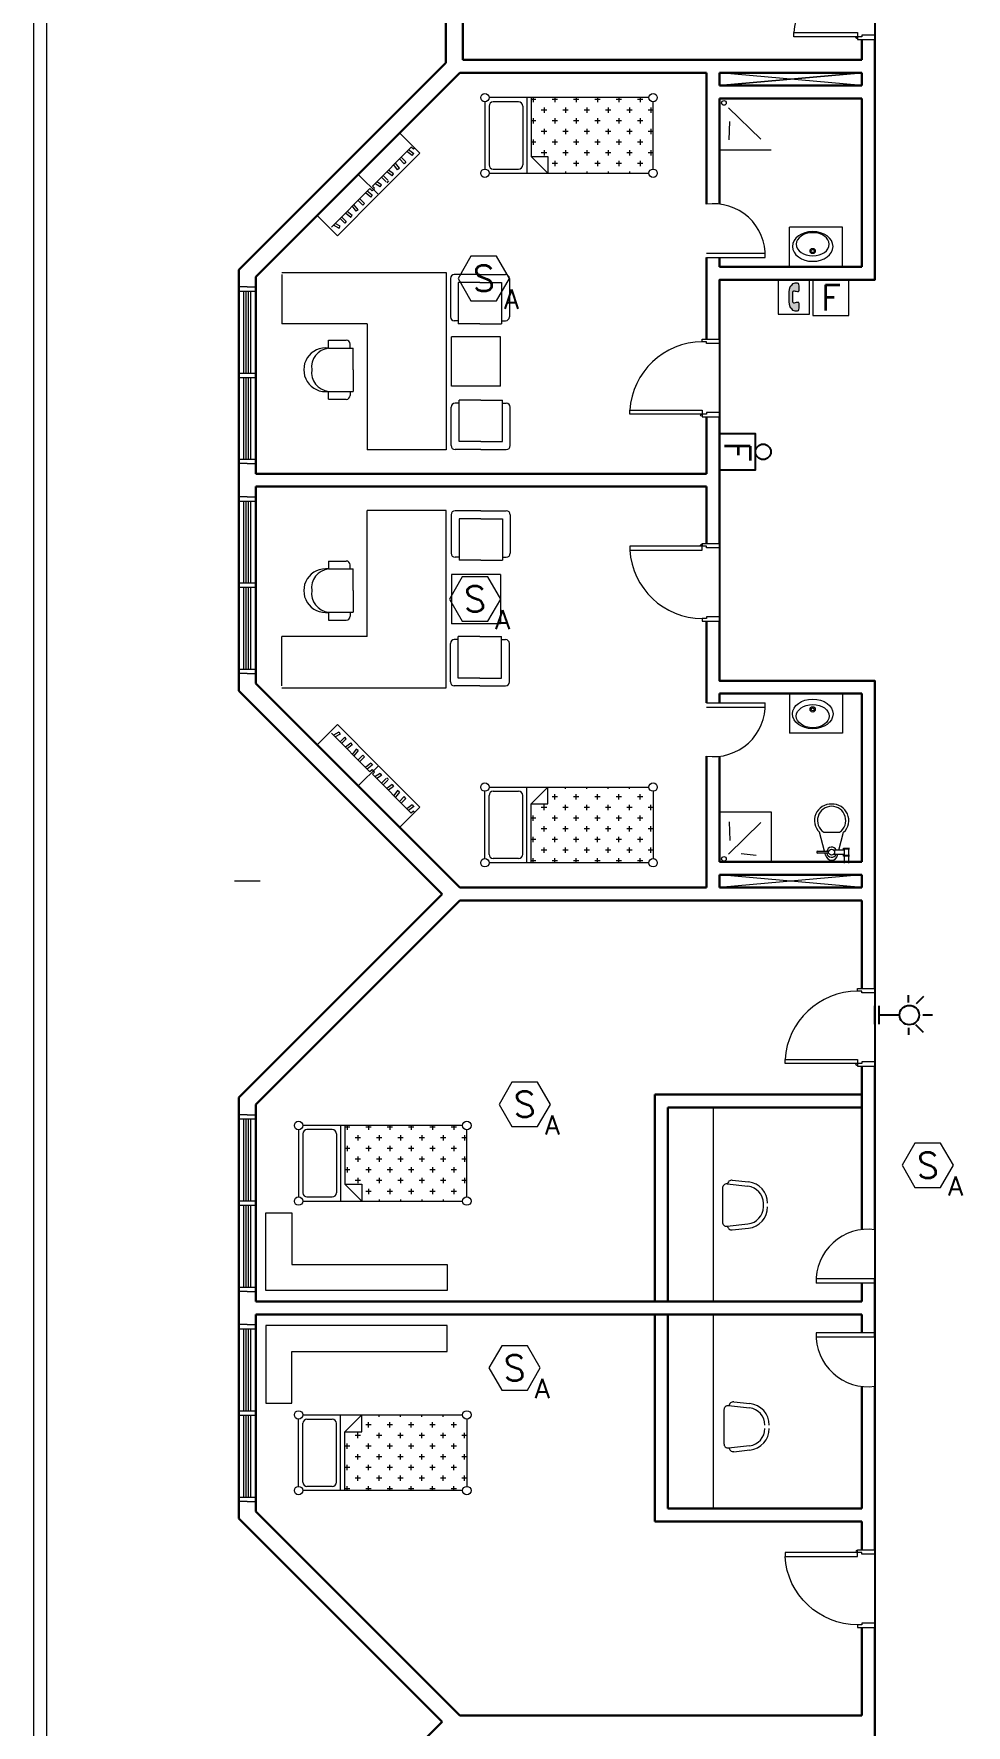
# Model space of a CAD drawing. Extents: x -15 to 256, y 0 to 403.
# Drawn here: x 5.32 to 16.13, y 348.56 to 368.18 of the extents above; entities that cross this region are included whole.
import ezdxf
from ezdxf.enums import TextEntityAlignment as Align

# ---------------------------------------------------------------- set-up
doc = ezdxf.new("R2010")
doc.units = 0
doc.header["$LTSCALE"] = 0.15
doc.layers.get('0').update_dxf_attribs({"color": 252})
for name, color, linetype in [('0 fire alarm', 252, 'Continuous'), ('0 public aadress', 252, 'Continuous'), ('0 sockets', 252, 'Continuous')]:
    doc.layers.add(name, color=color, linetype=linetype)
for name, color, linetype, lineweight in [('anal', 252, 'Continuous', 20), ('DOOR', 252, 'Continuous', 20), ('FUR', 252, 'Continuous', 9), ('FURNITURE-1', 252, 'Continuous', 9), ('sofa', 252, 'Continuous', 9), ('T-FIRE-B', 4, 'Continuous', 0), ('T-TEXT', 2, 'Continuous', 0), ('wall', 252, 'Continuous', 30)]:
    doc.layers.add(name, color=color, linetype=linetype, lineweight=lineweight)
doc.styles.add('ROMANS', font='ROMANS.shx', dxfattribs={"width": 0.8})
doc.styles.add('TEXT-NFP', font='simplex.shx')

# ---------------------------------------------------------------- blocks, each defined once
blk = doc.blocks.new('D80')
at = {"layer": 'DOOR'}
for points in [[(0.03, 0.2), (0.03, 0.94), (0.078, 0.94), (0.078, 0.2)], [(0.03, 0.2), (0, 0.2), (0, 0), (0.05, 0), (0.05, 0.15), (0.03, 0.15)], [(0.77, 0.2), (0.8, 0.2), (0.8, 0), (0.75, 0), (0.75, 0.15), (0.77, 0.15)]]:
    blk.add_lwpolyline(points, close=True, dxfattribs=at)
blk.add_circle((0.02, 0.21), 0.01, dxfattribs=at)
blk.add_arc((0.03, 0.2), 0.74, 0, 86.2769, dxfattribs=at)
blk = doc.blocks.new('D90')
at = {"layer": 'DOOR'}
for points in [[(0.03, 0.2), (0.03, 1.04), (0.078, 1.04), (0.078, 0.2)], [(0.03, 0.2), (0, 0.2), (0, 0), (0.05, 0), (0.05, 0.15), (0.03, 0.15)], [(0.87, 0.2), (0.9, 0.2), (0.9, 0), (0.85, 0), (0.85, 0.15), (0.87, 0.15)]]:
    blk.add_lwpolyline(points, close=True, dxfattribs=at)
blk.add_circle((0.02, 0.21), 0.01, dxfattribs=at)
blk.add_arc((0.025, 0.197), 0.845, 0.2218, 86.3889, dxfattribs=at)
blk = doc.blocks.new('ELLIPSE')
blk.add_circle((0.5, 0.5), 0.5)
blk = doc.blocks.new('ARCH')
at = {"layer": 'anal'}
for p, q in [((5.325, 326.925), (5.325, 377.4)), ((5.475, 327.075), (5.475, 368.325)), ((14.925, 367.575), (13.275, 367.725)), ((14.925, 367.725), (13.275, 367.575)), ((13.275, 367.575), (14.925, 367.725)), ((14.925, 367.575), (13.275, 367.725)), ((7.8, 365.242), (7.7, 365.242)), ((7.8, 365.242), (7.9, 365.242)), ((7.7, 365.192), (7.9, 365.192)), ((7.76, 364.242), (7.76, 365.192)), ((7.785, 364.242), (7.785, 365.192)), ((7.8, 365.192), (7.9, 365.192)), ((7.815, 364.242), (7.815, 365.192)), ((7.84, 364.242), (7.84, 365.192)), ((7.7, 364.242), (7.9, 364.242)), ((7.9, 364.242), (7.9, 364.192)), ((7.7, 364.192), (7.9, 364.192)), ((7.76, 363.242), (7.76, 364.192)), ((7.785, 363.242), (7.785, 364.192)), ((7.815, 363.242), (7.815, 364.192)), ((7.84, 363.242), (7.84, 364.192)), ((7.7, 363.242), (7.9, 363.242)), ((7.8, 363.192), (7.7, 363.192)), ((7.8, 363.242), (7.9, 363.242)), ((7.8, 363.192), (7.9, 363.192)), ((7.8, 362.808), (7.7, 362.808)), ((7.7, 362.758), (7.9, 362.758)), ((7.76, 361.808), (7.76, 362.758)), ((7.785, 361.808), (7.785, 362.758)), ((7.8, 362.808), (7.9, 362.808)), ((7.8, 362.758), (7.9, 362.758)), ((7.815, 361.808), (7.815, 362.758)), ((7.84, 361.808), (7.84, 362.758)), ((7.7, 361.808), (7.9, 361.808)), ((7.7, 361.758), (7.9, 361.758)), ((7.76, 360.808), (7.76, 361.758)), ((7.785, 360.808), (7.785, 361.758)), ((7.815, 360.808), (7.815, 361.758)), ((7.84, 360.808), (7.84, 361.758)), ((7.9, 361.808), (7.9, 361.758)), ((7.7, 360.808), (7.9, 360.808)), ((7.8, 360.758), (7.7, 360.758)), ((7.8, 360.808), (7.9, 360.808)), ((7.8, 360.758), (7.9, 360.758)), ((7.95, 358.35), (7.65, 358.35)), ((14.925, 358.275), (13.275, 358.425)), ((14.925, 358.425), (13.275, 358.275)), ((7.8, 355.642), (7.7, 355.642)), ((7.8, 355.642), (7.9, 355.642)), ((7.7, 355.592), (7.9, 355.592)), ((7.76, 354.642), (7.76, 355.592)), ((7.785, 354.642), (7.785, 355.592)), ((7.8, 355.592), (7.9, 355.592)), ((7.815, 354.642), (7.815, 355.592)), ((7.84, 354.642), (7.84, 355.592)), ((7.7, 354.642), (7.9, 354.642)), ((7.9, 354.642), (7.9, 354.592)), ((7.7, 354.592), (7.9, 354.592)), ((7.76, 353.642), (7.76, 354.592)), ((7.785, 353.642), (7.785, 354.592)), ((7.815, 353.642), (7.815, 354.592)), ((7.84, 353.642), (7.84, 354.592)), ((7.7, 353.642), (7.9, 353.642)), ((7.8, 353.642), (7.9, 353.642)), ((7.8, 353.592), (7.7, 353.592)), ((7.8, 353.592), (7.9, 353.592)), ((7.8, 353.208), (7.7, 353.208)), ((7.7, 353.158), (7.9, 353.158)), ((7.76, 352.208), (7.76, 353.158)), ((7.785, 352.208), (7.785, 353.158)), ((7.8, 353.208), (7.9, 353.208)), ((7.8, 353.158), (7.9, 353.158)), ((7.815, 352.208), (7.815, 353.158)), ((7.84, 352.208), (7.84, 353.158)), ((7.7, 352.208), (7.9, 352.208)), ((7.7, 352.158), (7.9, 352.158)), ((7.76, 351.208), (7.76, 352.158)), ((7.785, 351.208), (7.785, 352.158)), ((7.815, 351.208), (7.815, 352.158)), ((7.84, 351.208), (7.84, 352.158)), ((7.9, 352.208), (7.9, 352.158)), ((7.7, 351.208), (7.9, 351.208)), ((7.8, 351.158), (7.7, 351.158)), ((7.8, 351.208), (7.9, 351.208)), ((7.8, 351.158), (7.9, 351.158))]:
    blk.add_line(p, q, dxfattribs=at)
at = {"layer": 'DOOR'}
for points in [[(13.075, 364.604), (13.075, 364.634), (13.275, 364.634), (13.275, 364.584), (13.125, 364.584), (13.125, 364.604)], [(13.075, 363.764), (12.235, 363.764), (12.235, 363.812), (13.075, 363.812)], [(13.075, 363.764), (13.075, 363.734), (13.275, 363.734), (13.275, 363.784), (13.125, 363.784), (13.125, 363.764)], [(13.075, 362.236), (13.075, 362.266), (13.275, 362.266), (13.275, 362.216), (13.125, 362.216), (13.125, 362.236)], [(13.075, 362.236), (12.235, 362.236), (12.235, 362.188), (13.075, 362.188)], [(13.075, 361.396), (13.075, 361.366), (13.275, 361.366), (13.275, 361.416), (13.125, 361.416), (13.125, 361.396)]]:
    blk.add_lwpolyline(points, close=True, dxfattribs=at)
for centre in [(13.065, 363.754), (13.065, 362.246)]:
    blk.add_circle(centre, 0.01, dxfattribs=at)
for centre, start, end in [((13.078, 363.759), 90.2218, 176.3889), ((13.078, 362.241), 183.6111, 269.7782)]:
    blk.add_arc(centre, 0.845, start, end, dxfattribs=at)
at = {"layer": 'FUR'}
for p, q in [((10.555, 367.387), (10.555, 366.607)), ((12.456, 367.436), (10.604, 367.436)), ((10.945, 367.387), (10.652, 367.387)), ((11.042, 367.436), (11.042, 366.559)), ((11.091, 367.436), (11.091, 366.754)), ((11.147, 367.415), (11.091, 367.415)), ((11.116, 367.436), (11.116, 367.384)), ((11.395, 367.415), (11.333, 367.415)), ((11.364, 367.436), (11.364, 367.384)), ((11.643, 367.415), (11.581, 367.415)), ((11.612, 367.436), (11.612, 367.384)), ((11.89, 367.415), (11.828, 367.415)), ((11.859, 367.436), (11.859, 367.384)), ((12.138, 367.415), (12.076, 367.415)), ((12.107, 367.436), (12.107, 367.384)), ((12.386, 367.415), (12.324, 367.415)), ((12.355, 367.436), (12.355, 367.384)), ((12.505, 366.607), (12.505, 367.387)), ((10.604, 367.339), (10.604, 366.656)), ((10.994, 367.339), (10.994, 366.656)), ((11.116, 367.198), (11.116, 367.136)), ((11.271, 367.291), (11.209, 367.291)), ((11.24, 367.322), (11.24, 367.26)), ((11.364, 367.198), (11.364, 367.136)), ((11.519, 367.291), (11.457, 367.291)), ((11.488, 367.322), (11.488, 367.26)), ((11.612, 367.198), (11.612, 367.136)), ((11.767, 367.291), (11.705, 367.291)), ((11.736, 367.322), (11.736, 367.26)), ((11.859, 367.198), (11.859, 367.136)), ((12.014, 367.291), (11.952, 367.291)), ((11.983, 367.322), (11.983, 367.26)), ((12.107, 367.198), (12.107, 367.136)), ((12.262, 367.291), (12.2, 367.291)), ((12.231, 367.322), (12.231, 367.26)), ((12.355, 367.198), (12.355, 367.136)), ((12.505, 367.291), (12.448, 367.291)), ((12.478, 367.322), (12.478, 367.26)), ((11.147, 367.167), (11.091, 367.167)), ((11.271, 367.043), (11.209, 367.043)), ((11.24, 367.074), (11.24, 367.013)), ((11.395, 367.167), (11.333, 367.167)), ((11.519, 367.043), (11.457, 367.043)), ((11.488, 367.074), (11.488, 367.013)), ((11.643, 367.167), (11.581, 367.167)), ((11.767, 367.043), (11.705, 367.043)), ((11.736, 367.074), (11.736, 367.013)), ((11.89, 367.167), (11.828, 367.167)), ((12.014, 367.043), (11.952, 367.043)), ((11.983, 367.074), (11.983, 367.013)), ((12.138, 367.167), (12.076, 367.167)), ((12.262, 367.043), (12.2, 367.043)), ((12.231, 367.074), (12.231, 367.013)), ((12.386, 367.167), (12.324, 367.167)), ((12.505, 367.043), (12.448, 367.043)), ((12.478, 367.074), (12.478, 367.013)), ((11.147, 366.92), (11.091, 366.92)), ((11.116, 366.951), (11.116, 366.889)), ((11.271, 366.796), (11.209, 366.796)), ((11.24, 366.827), (11.24, 366.765)), ((11.395, 366.92), (11.333, 366.92)), ((11.364, 366.951), (11.364, 366.889)), ((11.519, 366.796), (11.457, 366.796)), ((11.488, 366.827), (11.488, 366.765)), ((11.643, 366.92), (11.581, 366.92)), ((11.612, 366.951), (11.612, 366.889)), ((11.767, 366.796), (11.705, 366.796)), ((11.736, 366.827), (11.736, 366.765)), ((11.89, 366.92), (11.828, 366.92)), ((11.859, 366.951), (11.859, 366.889)), ((12.014, 366.796), (11.952, 366.796)), ((11.983, 366.827), (11.983, 366.765)), ((12.138, 366.92), (12.076, 366.92)), ((12.107, 366.951), (12.107, 366.889)), ((12.262, 366.796), (12.2, 366.796)), ((12.231, 366.827), (12.231, 366.765)), ((12.386, 366.92), (12.324, 366.92)), ((12.355, 366.951), (12.355, 366.889)), ((12.505, 366.796), (12.448, 366.796)), ((12.478, 366.827), (12.478, 366.765)), ((10.652, 366.607), (10.945, 366.607)), ((11.286, 366.559), (11.091, 366.754)), ((11.091, 366.754), (11.286, 366.754)), ((11.286, 366.754), (11.286, 366.559)), ((11.395, 366.672), (11.333, 366.672)), ((11.364, 366.703), (11.364, 366.641)), ((11.488, 366.579), (11.488, 366.559)), ((11.643, 366.672), (11.581, 366.672)), ((11.612, 366.703), (11.612, 366.641)), ((11.736, 366.579), (11.736, 366.559)), ((11.89, 366.672), (11.828, 366.672)), ((11.859, 366.703), (11.859, 366.641)), ((11.983, 366.579), (11.983, 366.559)), ((12.138, 366.672), (12.076, 366.672)), ((12.107, 366.703), (12.107, 366.641)), ((12.231, 366.579), (12.231, 366.559)), ((12.386, 366.672), (12.324, 366.672)), ((12.355, 366.703), (12.355, 366.641)), ((10.604, 366.559), (12.456, 366.559)), ((8.2, 365.409), (10.105, 365.409)), ((10.105, 365.409), (10.105, 363.352)), ((8.2, 365.385), (8.2, 364.814)), ((10.154, 365.339), (10.154, 364.894)), ((10.497, 365.385), (10.2, 365.385)), ((10.245, 365.294), (10.245, 364.814)), ((10.497, 365.294), (10.245, 365.294)), ((10.497, 365.385), (10.794, 365.385)), ((10.497, 365.294), (10.748, 365.294)), ((10.748, 365.294), (10.748, 364.814)), ((10.84, 365.339), (10.84, 364.894)), ((10.245, 364.848), (10.2, 364.848)), ((10.748, 364.848), (10.794, 364.848)), ((9.191, 364.814), (8.2, 364.814)), ((8.742, 364.623), (8.946, 364.623)), ((8.742, 364.532), (8.742, 364.623)), ((9.191, 364.814), (9.191, 363.352)), ((10.166, 364.092), (10.166, 364.664)), ((10.737, 364.664), (10.166, 364.664)), ((10.497, 364.814), (10.245, 364.814)), ((10.497, 364.814), (10.748, 364.814)), ((10.737, 364.092), (10.737, 364.664)), ((8.742, 364.532), (9.026, 364.532)), ((8.992, 364.532), (8.992, 364.578)), ((9.026, 364.281), (9.026, 364.532)), ((9.026, 364.281), (9.026, 364.029)), ((10.737, 364.092), (10.166, 364.092)), ((8.742, 363.938), (8.742, 364.029)), ((8.742, 364.029), (9.026, 364.029)), ((8.742, 363.938), (8.946, 363.938)), ((8.992, 364.029), (8.992, 363.983)), ((10.163, 363.401), (10.163, 363.847)), ((10.255, 363.893), (10.209, 363.893)), ((10.506, 363.927), (10.255, 363.927)), ((10.255, 363.447), (10.255, 363.927)), ((10.506, 363.927), (10.758, 363.927)), ((10.758, 363.447), (10.758, 363.927)), ((10.758, 363.893), (10.803, 363.893)), ((10.849, 363.401), (10.849, 363.847)), ((10.506, 363.447), (10.255, 363.447)), ((10.506, 363.447), (10.758, 363.447)), ((10.105, 363.352), (9.191, 363.352)), ((10.506, 363.355), (10.209, 363.355)), ((10.506, 363.355), (10.803, 363.355)), ((10.105, 362.648), (9.191, 362.648)), ((9.191, 361.186), (9.191, 362.648)), ((10.105, 360.591), (10.105, 362.648)), ((10.163, 362.599), (10.163, 362.153)), ((10.506, 362.645), (10.209, 362.645)), ((10.506, 362.553), (10.255, 362.553)), ((10.255, 362.553), (10.255, 362.073)), ((10.506, 362.645), (10.803, 362.645)), ((10.506, 362.553), (10.758, 362.553)), ((10.758, 362.553), (10.758, 362.073)), ((10.849, 362.599), (10.849, 362.153)), ((10.255, 362.107), (10.209, 362.107)), ((10.506, 362.073), (10.255, 362.073)), ((10.506, 362.073), (10.758, 362.073)), ((10.758, 362.107), (10.803, 362.107)), ((8.742, 362.062), (8.742, 361.971)), ((8.742, 362.062), (8.946, 362.062)), ((8.742, 361.971), (9.026, 361.971)), ((8.992, 361.971), (8.992, 362.017)), ((9.026, 361.719), (9.026, 361.971)), ((10.166, 361.908), (10.166, 361.336)), ((10.737, 361.908), (10.166, 361.908)), ((10.737, 361.908), (10.737, 361.336)), ((9.026, 361.719), (9.026, 361.468)), ((8.742, 361.468), (9.026, 361.468)), ((8.742, 361.468), (8.742, 361.377)), ((8.742, 361.377), (8.946, 361.377)), ((8.992, 361.468), (8.992, 361.422)), ((10.737, 361.336), (10.166, 361.336)), ((9.191, 361.186), (8.2, 361.186)), ((8.2, 360.615), (8.2, 361.186)), ((10.154, 360.661), (10.154, 361.106)), ((10.245, 361.152), (10.2, 361.152)), ((10.497, 361.186), (10.245, 361.186)), ((10.245, 360.706), (10.245, 361.186)), ((10.497, 361.186), (10.748, 361.186)), ((10.748, 360.706), (10.748, 361.186)), ((10.748, 361.152), (10.794, 361.152)), ((10.84, 360.661), (10.84, 361.106)), ((10.497, 360.706), (10.245, 360.706)), ((10.497, 360.706), (10.748, 360.706)), ((8.2, 360.591), (10.105, 360.591)), ((10.497, 360.615), (10.2, 360.615)), ((10.497, 360.615), (10.794, 360.615)), ((10.555, 358.613), (10.555, 359.393)), ((10.604, 359.441), (12.456, 359.441)), ((10.604, 358.661), (10.604, 359.344)), ((10.652, 359.393), (10.945, 359.393)), ((10.994, 358.661), (10.994, 359.344)), ((11.042, 358.564), (11.042, 359.441)), ((11.286, 359.441), (11.091, 359.246)), ((11.286, 359.246), (11.286, 359.441)), ((11.395, 359.328), (11.333, 359.328)), ((11.364, 359.297), (11.364, 359.359)), ((11.488, 359.421), (11.488, 359.441)), ((11.643, 359.328), (11.581, 359.328)), ((11.612, 359.297), (11.612, 359.359)), ((11.736, 359.421), (11.736, 359.441)), ((11.89, 359.328), (11.828, 359.328)), ((11.859, 359.297), (11.859, 359.359)), ((11.983, 359.421), (11.983, 359.441)), ((12.138, 359.328), (12.076, 359.328)), ((12.107, 359.297), (12.107, 359.359)), ((12.231, 359.421), (12.231, 359.441)), ((12.386, 359.328), (12.324, 359.328)), ((12.355, 359.297), (12.355, 359.359)), ((12.505, 359.393), (12.505, 358.613)), ((11.091, 359.246), (11.286, 359.246)), ((11.091, 358.564), (11.091, 359.246)), ((11.271, 359.204), (11.209, 359.204)), ((11.24, 359.173), (11.24, 359.235)), ((11.519, 359.204), (11.457, 359.204)), ((11.488, 359.173), (11.488, 359.235)), ((11.767, 359.204), (11.705, 359.204)), ((11.736, 359.173), (11.736, 359.235)), ((12.014, 359.204), (11.952, 359.204)), ((11.983, 359.173), (11.983, 359.235)), ((12.262, 359.204), (12.2, 359.204)), ((12.231, 359.173), (12.231, 359.235)), ((12.505, 359.204), (12.448, 359.204)), ((12.478, 359.173), (12.478, 359.235)), ((11.147, 359.08), (11.091, 359.08)), ((11.116, 359.049), (11.116, 359.111)), ((11.271, 358.957), (11.209, 358.957)), ((11.24, 358.926), (11.24, 358.987)), ((11.395, 359.08), (11.333, 359.08)), ((11.364, 359.049), (11.364, 359.111)), ((11.519, 358.957), (11.457, 358.957)), ((11.488, 358.926), (11.488, 358.987)), ((11.643, 359.08), (11.581, 359.08)), ((11.612, 359.049), (11.612, 359.111)), ((11.767, 358.957), (11.705, 358.957)), ((11.736, 358.926), (11.736, 358.987)), ((11.89, 359.08), (11.828, 359.08)), ((11.859, 359.049), (11.859, 359.111)), ((12.014, 358.957), (11.952, 358.957)), ((11.983, 358.926), (11.983, 358.987)), ((12.138, 359.08), (12.076, 359.08)), ((12.107, 359.049), (12.107, 359.111)), ((12.262, 358.957), (12.2, 358.957)), ((12.231, 358.926), (12.231, 358.987)), ((12.386, 359.08), (12.324, 359.08)), ((12.355, 359.049), (12.355, 359.111)), ((12.505, 358.957), (12.448, 358.957)), ((12.478, 358.926), (12.478, 358.987)), ((11.147, 358.833), (11.091, 358.833)), ((11.116, 358.802), (11.116, 358.864)), ((11.24, 358.678), (11.24, 358.74)), ((11.395, 358.833), (11.333, 358.833)), ((11.364, 358.802), (11.364, 358.864)), ((11.488, 358.678), (11.488, 358.74)), ((11.643, 358.833), (11.581, 358.833)), ((11.612, 358.802), (11.612, 358.864)), ((11.736, 358.678), (11.736, 358.74)), ((11.89, 358.833), (11.828, 358.833)), ((11.859, 358.802), (11.859, 358.864)), ((11.983, 358.678), (11.983, 358.74)), ((12.138, 358.833), (12.076, 358.833)), ((12.107, 358.802), (12.107, 358.864)), ((12.231, 358.678), (12.231, 358.74)), ((12.386, 358.833), (12.324, 358.833)), ((12.355, 358.802), (12.355, 358.864)), ((12.478, 358.678), (12.478, 358.74)), ((12.456, 358.564), (10.604, 358.564)), ((10.945, 358.613), (10.652, 358.613)), ((11.147, 358.585), (11.091, 358.585)), ((11.116, 358.564), (11.116, 358.616)), ((11.271, 358.709), (11.209, 358.709)), ((11.395, 358.585), (11.333, 358.585)), ((11.364, 358.564), (11.364, 358.616)), ((11.519, 358.709), (11.457, 358.709)), ((11.643, 358.585), (11.581, 358.585)), ((11.612, 358.564), (11.612, 358.616)), ((11.767, 358.709), (11.705, 358.709)), ((11.89, 358.585), (11.828, 358.585)), ((11.859, 358.564), (11.859, 358.616)), ((12.014, 358.709), (11.952, 358.709)), ((12.138, 358.585), (12.076, 358.585)), ((12.107, 358.564), (12.107, 358.616)), ((12.262, 358.709), (12.2, 358.709)), ((12.386, 358.585), (12.324, 358.585)), ((12.355, 358.564), (12.355, 358.616)), ((12.505, 358.709), (12.448, 358.709)), ((13.2, 355.725), (13.2, 353.475)), ((13.362, 354.839), (13.604, 354.813)), ((13.423, 354.883), (13.61, 354.863)), ((13.308, 354.789), (13.308, 354.398)), ((8.016, 354.504), (8.316, 354.504)), ((8.016, 353.604), (8.016, 354.504)), ((8.316, 354.504), (8.316, 353.904)), ((13.783, 354.574), (13.783, 354.614)), ((13.362, 354.349), (13.604, 354.375)), ((13.423, 354.305), (13.61, 354.325)), ((8.316, 353.904), (10.116, 353.904)), ((10.116, 353.904), (10.116, 353.604)), ((10.116, 353.604), (8.016, 353.604)), ((13.2, 353.325), (13.2, 351.075)), ((8.016, 353.196), (8.016, 352.296)), ((10.116, 353.196), (8.016, 353.196)), ((10.116, 352.896), (10.116, 353.196)), ((8.316, 352.296), (8.316, 352.896)), ((8.316, 352.896), (10.116, 352.896)), ((8.016, 352.296), (8.316, 352.296)), ((13.38, 352.268), (13.622, 352.242)), ((13.441, 352.312), (13.628, 352.292)), ((13.326, 352.218), (13.326, 351.827)), ((13.38, 351.778), (13.622, 351.804)), ((13.441, 351.734), (13.628, 351.754))]:
    blk.add_line(p, q, dxfattribs=at)
for centre, radius in [((10.555, 367.436), 0.0488), ((12.505, 367.436), 0.0488), ((10.555, 366.559), 0.0487), ((12.505, 366.559), 0.0488), ((10.555, 359.441), 0.0487), ((12.505, 359.441), 0.0488), ((10.555, 358.564), 0.0488), ((12.505, 358.564), 0.0488)]:
    blk.add_circle(centre, radius, dxfattribs=at)
for centre, radius, start, end in [((10.652, 367.339), 0.0488, 90, 180), ((10.945, 367.339), 0.0488, 0, 90), ((10.652, 366.656), 0.0488, 180, 270), ((10.945, 366.656), 0.0488, 270, 0), ((10.2, 365.339), 0.0457, 90, 180), ((10.794, 365.339), 0.0457, 360, 90), ((10.2, 364.894), 0.0457, 180, 270), ((10.794, 364.894), 0.0457, 270, 360), ((8.946, 364.578), 0.0457, 0, 90), ((8.709, 364.281), 0.254, 82.4334, 277.5666), ((8.77, 364.308), 0.225, 97.1177, 187.1177), ((8.77, 364.253), 0.225, 172.8823, 262.8823), ((8.946, 363.983), 0.0457, 270, 0), ((10.209, 363.847), 0.0457, 90, 180), ((10.803, 363.847), 0.0457, 0, 90), ((10.209, 363.401), 0.0457, 180, 270), ((10.803, 363.401), 0.0457, 270, 0), ((10.209, 362.599), 0.0457, 90, 180), ((10.803, 362.599), 0.0457, 360, 90), ((10.209, 362.153), 0.0457, 180, 270), ((10.803, 362.153), 0.0457, 270, 360), ((8.709, 361.719), 0.254, 82.4334, 277.5666), ((8.77, 361.747), 0.225, 97.1177, 187.1177), ((8.946, 362.017), 0.0457, 360, 90), ((8.77, 361.692), 0.225, 172.8823, 262.8823), ((8.946, 361.422), 0.0457, 270, 360), ((10.2, 361.106), 0.0457, 90, 180), ((10.794, 361.106), 0.0457, 0, 90), ((10.2, 360.661), 0.0457, 180, 270), ((10.794, 360.661), 0.0457, 270, 0), ((10.652, 359.344), 0.0488, 90, 180), ((10.945, 359.344), 0.0488, 0, 90), ((10.652, 358.661), 0.0488, 180, 270), ((10.945, 358.661), 0.0488, 270, 0), ((13.358, 354.789), 0.05, 85.0303, 180), ((13.418, 354.833), 0.05, 83.857, 180), ((13.583, 354.614), 0.2, 0, 83.857), ((13.583, 354.614), 0.25, 0, 83.857), ((13.583, 354.574), 0.2, 276.143, 0), ((13.583, 354.574), 0.25, 276.143, 0), ((13.358, 354.398), 0.05, 180, 274.9697), ((13.418, 354.355), 0.05, 180, 276.143), ((13.376, 352.218), 0.05, 85.0303, 180), ((13.435, 352.262), 0.05, 83.857, 180), ((13.601, 352.043), 0.25, 0, 83.857), ((13.601, 352.043), 0.2, 0, 83.857), ((13.601, 352.002), 0.2, 276.143, 0), ((13.601, 352.002), 0.25, 276.143, 0), ((13.376, 351.827), 0.05, 180, 274.9697), ((13.435, 351.784), 0.05, 180, 276.143)]:
    blk.add_arc(centre, radius, start, end, dxfattribs=at)
at = {"layer": 'FURNITURE-1'}
for p, q in [((9.801, 366.793), (9.566, 367.027)), ((9.701, 366.862), (9.252, 366.411)), ((9.801, 366.793), (9.325, 366.315)), ((9.713, 366.764), (9.651, 366.812)), ((9.729, 366.786), (9.67, 366.831)), ((9.725, 366.838), (9.701, 366.862)), ((9.713, 366.764), (9.73, 366.787)), ((9.741, 366.854), (9.725, 366.838)), ((9.495, 366.551), (9.437, 366.596)), ((9.543, 366.6), (9.498, 366.658)), ((9.565, 366.617), (9.517, 366.677)), ((9.565, 366.617), (9.543, 366.6)), ((9.619, 366.67), (9.564, 366.725)), ((9.638, 366.69), (9.583, 366.744)), ((9.638, 366.69), (9.619, 366.67)), ((9.322, 366.312), (9.087, 366.545)), ((9.275, 366.387), (9.251, 366.411)), ((9.26, 366.369), (9.275, 366.384)), ((9.342, 366.403), (9.28, 366.439)), ((9.356, 366.426), (9.3, 366.459)), ((9.341, 366.401), (9.356, 366.426)), ((9.409, 366.46), (9.355, 366.514)), ((9.428, 366.479), (9.374, 366.533)), ((9.479, 366.529), (9.417, 366.577)), ((9.438, 366.47), (9.419, 366.45)), ((9.478, 366.529), (9.495, 366.551)), ((9.221, 366.381), (8.776, 365.933)), ((9.322, 366.312), (8.845, 365.833)), ((9.085, 366.135), (9.037, 366.196)), ((9.139, 366.189), (9.084, 366.243)), ((9.158, 366.208), (9.104, 366.263)), ((9.158, 366.208), (9.139, 366.189)), ((9.233, 366.283), (9.171, 366.331)), ((9.249, 366.304), (9.19, 366.35)), ((9.246, 366.357), (9.221, 366.381)), ((9.233, 366.283), (9.25, 366.306)), ((9.263, 366.372), (9.248, 366.357)), ((8.845, 365.833), (8.609, 366.068)), ((8.929, 365.979), (8.875, 366.033)), ((8.948, 365.998), (8.894, 366.052)), ((8.948, 365.998), (8.929, 365.979)), ((8.999, 366.048), (8.937, 366.096)), ((9.015, 366.07), (8.957, 366.115)), ((8.998, 366.047), (9.015, 366.07)), ((9.064, 366.119), (9.018, 366.177)), ((9.085, 366.135), (9.064, 366.119)), ((8.862, 365.921), (8.801, 365.958)), ((8.876, 365.945), (8.82, 365.978)), ((8.861, 365.92), (8.876, 365.945)), ((8.845, 360.167), (8.609, 359.932)), ((9.322, 359.688), (8.845, 360.167)), ((9.221, 359.619), (8.776, 360.067)), ((8.862, 360.079), (8.801, 360.042)), ((8.876, 360.055), (8.82, 360.022)), ((8.861, 360.08), (8.876, 360.055)), ((8.929, 360.021), (8.875, 359.967)), ((8.948, 360.002), (8.894, 359.948)), ((8.948, 360.002), (8.929, 360.021)), ((8.999, 359.952), (8.937, 359.904)), ((9.015, 359.93), (8.957, 359.885)), ((8.998, 359.953), (9.015, 359.93)), ((9.064, 359.881), (9.018, 359.823)), ((9.085, 359.865), (9.037, 359.804)), ((9.085, 359.865), (9.064, 359.881)), ((9.139, 359.811), (9.084, 359.757)), ((9.158, 359.792), (9.104, 359.737)), ((9.158, 359.792), (9.139, 359.811)), ((9.233, 359.717), (9.171, 359.669)), ((9.233, 359.717), (9.25, 359.694)), ((9.322, 359.688), (9.087, 359.455)), ((9.249, 359.696), (9.19, 359.65)), ((9.246, 359.643), (9.221, 359.619)), ((9.263, 359.628), (9.248, 359.643)), ((9.275, 359.613), (9.251, 359.589)), ((9.701, 359.138), (9.252, 359.589)), ((9.26, 359.631), (9.275, 359.616)), ((9.342, 359.597), (9.28, 359.561)), ((9.356, 359.574), (9.3, 359.541)), ((9.801, 359.207), (9.325, 359.685)), ((9.341, 359.599), (9.356, 359.574)), ((9.409, 359.54), (9.355, 359.486)), ((9.428, 359.521), (9.374, 359.467)), ((9.438, 359.53), (9.419, 359.55)), ((9.479, 359.471), (9.417, 359.423)), ((9.495, 359.449), (9.437, 359.404)), ((9.478, 359.471), (9.495, 359.449)), ((9.543, 359.4), (9.498, 359.342)), ((9.565, 359.383), (9.517, 359.323)), ((9.565, 359.383), (9.543, 359.4)), ((9.619, 359.33), (9.564, 359.275)), ((9.638, 359.31), (9.619, 359.33)), ((9.801, 359.207), (9.566, 358.973)), ((9.638, 359.31), (9.583, 359.256)), ((9.713, 359.236), (9.651, 359.188)), ((9.729, 359.214), (9.67, 359.169)), ((9.725, 359.162), (9.701, 359.138)), ((9.713, 359.236), (9.73, 359.213)), ((9.741, 359.146), (9.725, 359.162))]:
    blk.add_line(p, q, dxfattribs=at)
at = {"layer": 'FURNITURE-1', "ltscale": 0.5}
for p, q in [((14.701, 365.934), (14.085, 365.934)), ((14.085, 365.475), (14.085, 365.934)), ((14.701, 365.475), (14.701, 365.934)), ((14.085, 360.525), (14.085, 360.066)), ((14.701, 360.525), (14.701, 360.066)), ((14.701, 360.066), (14.085, 360.066))]:
    blk.add_line(p, q, dxfattribs=at)
at = {"layer": 'sofa'}
for p, q in [((13.38, 367.318), (13.752, 366.953)), ((13.388, 366.946), (13.395, 367.161)), ((13.275, 366.831), (13.875, 366.831)), ((13.125, 365.631), (13.804, 365.631)), ((13.125, 365.581), (13.804, 365.581)), ((13.125, 360.419), (13.804, 360.419)), ((13.125, 360.369), (13.804, 360.369)), ((13.275, 359.153), (13.875, 359.153)), ((13.875, 359.153), (13.875, 358.575)), ((13.38, 358.665), (13.752, 359.03)), ((13.388, 359.038), (13.395, 358.823)), ((14.493, 358.698), (14.436, 358.917)), ((14.482, 358.917), (14.667, 358.917)), ((14.659, 358.709), (14.714, 358.917)), ((13.526, 358.669), (13.698, 358.65)), ((14.413, 358.697), (14.542, 358.697)), ((14.542, 358.674), (14.413, 358.674)), ((14.505, 358.651), (14.499, 358.674)), ((14.6, 358.663), (14.725, 358.663)), ((14.725, 358.709), (14.601, 358.709)), ((14.644, 358.651), (14.647, 358.663)), ((14.714, 358.72), (14.714, 358.732)), ((14.714, 358.732), (14.783, 358.732)), ((14.783, 358.72), (14.714, 358.72)), ((14.714, 358.651), (14.783, 358.651)), ((14.714, 358.639), (14.714, 358.651)), ((14.783, 358.639), (14.714, 358.639)), ((14.725, 358.651), (14.725, 358.72)), ((14.725, 358.558), (14.725, 358.639)), ((14.772, 358.72), (14.772, 358.651)), ((14.772, 358.639), (14.772, 358.558)), ((8.395, 355.469), (8.395, 354.689)), ((10.296, 355.517), (8.444, 355.517)), ((8.444, 355.42), (8.444, 354.737)), ((8.785, 355.469), (8.492, 355.469)), ((8.834, 355.42), (8.834, 354.737)), ((8.882, 355.517), (8.882, 354.64)), ((8.931, 355.517), (8.931, 354.835)), ((8.987, 355.496), (8.931, 355.496)), ((8.956, 355.517), (8.956, 355.465)), ((9.08, 355.403), (9.08, 355.341)), ((9.235, 355.496), (9.173, 355.496)), ((9.204, 355.517), (9.204, 355.465)), ((9.328, 355.403), (9.328, 355.341)), ((9.483, 355.496), (9.421, 355.496)), ((9.452, 355.517), (9.452, 355.465)), ((9.576, 355.403), (9.576, 355.341)), ((9.73, 355.496), (9.668, 355.496)), ((9.699, 355.517), (9.699, 355.465)), ((9.823, 355.403), (9.823, 355.341)), ((9.978, 355.496), (9.916, 355.496)), ((9.947, 355.517), (9.947, 355.465)), ((10.071, 355.403), (10.071, 355.341)), ((10.226, 355.496), (10.164, 355.496)), ((10.195, 355.517), (10.195, 355.465)), ((10.318, 355.403), (10.318, 355.341)), ((10.345, 354.689), (10.345, 355.469)), ((8.987, 355.249), (8.931, 355.249)), ((8.956, 355.28), (8.956, 355.218)), ((9.111, 355.372), (9.049, 355.372)), ((9.235, 355.249), (9.173, 355.249)), ((9.204, 355.28), (9.204, 355.218)), ((9.359, 355.372), (9.297, 355.372)), ((9.483, 355.249), (9.421, 355.249)), ((9.452, 355.28), (9.452, 355.218)), ((9.606, 355.372), (9.545, 355.372)), ((9.73, 355.249), (9.668, 355.249)), ((9.699, 355.28), (9.699, 355.218)), ((9.854, 355.372), (9.792, 355.372)), ((9.978, 355.249), (9.916, 355.249)), ((9.947, 355.28), (9.947, 355.218)), ((10.102, 355.372), (10.04, 355.372)), ((10.226, 355.249), (10.164, 355.249)), ((10.195, 355.28), (10.195, 355.218)), ((10.345, 355.372), (10.288, 355.372)), ((8.956, 355.032), (8.956, 354.97)), ((9.111, 355.125), (9.049, 355.125)), ((9.08, 355.156), (9.08, 355.094)), ((9.204, 355.032), (9.204, 354.97)), ((9.359, 355.125), (9.297, 355.125)), ((9.328, 355.156), (9.328, 355.094)), ((9.452, 355.032), (9.452, 354.97)), ((9.606, 355.125), (9.545, 355.125)), ((9.576, 355.156), (9.576, 355.094)), ((9.699, 355.032), (9.699, 354.97)), ((9.854, 355.125), (9.792, 355.125)), ((9.823, 355.156), (9.823, 355.094)), ((9.947, 355.032), (9.947, 354.97)), ((10.102, 355.125), (10.04, 355.125)), ((10.071, 355.156), (10.071, 355.094)), ((10.195, 355.032), (10.195, 354.97)), ((10.345, 355.125), (10.288, 355.125)), ((10.318, 355.156), (10.318, 355.094)), ((8.987, 355.001), (8.931, 355.001)), ((8.931, 354.835), (9.126, 354.835)), ((9.126, 354.64), (8.931, 354.835)), ((9.111, 354.877), (9.049, 354.877)), ((9.08, 354.908), (9.08, 354.846)), ((9.126, 354.835), (9.126, 354.64)), ((9.235, 355.001), (9.173, 355.001)), ((9.359, 354.877), (9.297, 354.877)), ((9.328, 354.908), (9.328, 354.846)), ((9.483, 355.001), (9.421, 355.001)), ((9.606, 354.877), (9.545, 354.877)), ((9.576, 354.908), (9.576, 354.846)), ((9.73, 355.001), (9.668, 355.001)), ((9.854, 354.877), (9.792, 354.877)), ((9.823, 354.908), (9.823, 354.846)), ((9.978, 355.001), (9.916, 355.001)), ((10.102, 354.877), (10.04, 354.877)), ((10.071, 354.908), (10.071, 354.846)), ((10.226, 355.001), (10.164, 355.001)), ((10.345, 354.877), (10.288, 354.877)), ((10.318, 354.908), (10.318, 354.846)), ((8.444, 354.64), (10.296, 354.64)), ((8.492, 354.689), (8.785, 354.689)), ((9.235, 354.753), (9.173, 354.753)), ((9.204, 354.784), (9.204, 354.722)), ((9.328, 354.66), (9.328, 354.64)), ((9.483, 354.753), (9.421, 354.753)), ((9.452, 354.784), (9.452, 354.722)), ((9.576, 354.66), (9.576, 354.64)), ((9.73, 354.753), (9.668, 354.753)), ((9.699, 354.784), (9.699, 354.722)), ((9.823, 354.66), (9.823, 354.64)), ((9.978, 354.753), (9.916, 354.753)), ((9.947, 354.784), (9.947, 354.722)), ((10.071, 354.66), (10.071, 354.64)), ((10.226, 354.753), (10.164, 354.753)), ((10.195, 354.784), (10.195, 354.722)), ((15.075, 353.738), (14.396, 353.738)), ((15.075, 353.688), (14.396, 353.688)), ((15.075, 353.112), (14.396, 353.112)), ((15.075, 353.062), (14.396, 353.062)), ((8.395, 351.331), (8.395, 352.111)), ((8.444, 352.16), (10.296, 352.16)), ((8.492, 352.111), (8.785, 352.111)), ((8.882, 351.283), (8.882, 352.16)), ((9.126, 352.16), (8.931, 351.965)), ((9.126, 351.965), (9.126, 352.16)), ((9.204, 352.016), (9.204, 352.078)), ((9.328, 352.14), (9.328, 352.16)), ((9.452, 352.016), (9.452, 352.078)), ((9.576, 352.14), (9.576, 352.16)), ((9.699, 352.016), (9.699, 352.078)), ((9.823, 352.14), (9.823, 352.16)), ((9.947, 352.016), (9.947, 352.078)), ((10.071, 352.14), (10.071, 352.16)), ((10.195, 352.016), (10.195, 352.078)), ((10.345, 352.111), (10.345, 351.331)), ((8.444, 351.38), (8.444, 352.063)), ((8.834, 351.38), (8.834, 352.063)), ((8.931, 351.965), (9.126, 351.965)), ((8.931, 351.283), (8.931, 351.965)), ((9.111, 351.923), (9.049, 351.923)), ((9.08, 351.892), (9.08, 351.954)), ((9.235, 352.047), (9.173, 352.047)), ((9.359, 351.923), (9.297, 351.923)), ((9.328, 351.892), (9.328, 351.954)), ((9.483, 352.047), (9.421, 352.047)), ((9.606, 351.923), (9.545, 351.923)), ((9.576, 351.892), (9.576, 351.954)), ((9.73, 352.047), (9.668, 352.047)), ((9.854, 351.923), (9.792, 351.923)), ((9.823, 351.892), (9.823, 351.954)), ((9.978, 352.047), (9.916, 352.047)), ((10.102, 351.923), (10.04, 351.923)), ((10.071, 351.892), (10.071, 351.954)), ((10.226, 352.047), (10.164, 352.047)), ((10.345, 351.923), (10.288, 351.923)), ((10.318, 351.892), (10.318, 351.954)), ((8.987, 351.799), (8.931, 351.799)), ((8.956, 351.768), (8.956, 351.83)), ((9.111, 351.675), (9.049, 351.675)), ((9.08, 351.644), (9.08, 351.706)), ((9.235, 351.799), (9.173, 351.799)), ((9.204, 351.768), (9.204, 351.83)), ((9.359, 351.675), (9.297, 351.675)), ((9.328, 351.644), (9.328, 351.706)), ((9.483, 351.799), (9.421, 351.799)), ((9.452, 351.768), (9.452, 351.83)), ((9.606, 351.675), (9.545, 351.675)), ((9.576, 351.644), (9.576, 351.706)), ((9.73, 351.799), (9.668, 351.799)), ((9.699, 351.768), (9.699, 351.83)), ((9.854, 351.675), (9.792, 351.675)), ((9.823, 351.644), (9.823, 351.706)), ((9.978, 351.799), (9.916, 351.799)), ((9.947, 351.768), (9.947, 351.83)), ((10.102, 351.675), (10.04, 351.675)), ((10.071, 351.644), (10.071, 351.706)), ((10.226, 351.799), (10.164, 351.799)), ((10.195, 351.768), (10.195, 351.83)), ((10.345, 351.675), (10.288, 351.675)), ((10.318, 351.644), (10.318, 351.706)), ((8.987, 351.551), (8.931, 351.551)), ((8.956, 351.52), (8.956, 351.582)), ((9.235, 351.551), (9.173, 351.551)), ((9.204, 351.52), (9.204, 351.582)), ((9.483, 351.551), (9.421, 351.551)), ((9.452, 351.52), (9.452, 351.582)), ((9.73, 351.551), (9.668, 351.551)), ((9.699, 351.52), (9.699, 351.582)), ((9.978, 351.551), (9.916, 351.551)), ((9.947, 351.52), (9.947, 351.582)), ((10.226, 351.551), (10.164, 351.551)), ((10.195, 351.52), (10.195, 351.582)), ((10.296, 351.283), (8.444, 351.283)), ((8.785, 351.331), (8.492, 351.331)), ((8.987, 351.304), (8.931, 351.304)), ((8.956, 351.283), (8.956, 351.335)), ((9.111, 351.428), (9.049, 351.428)), ((9.08, 351.397), (9.08, 351.459)), ((9.235, 351.304), (9.173, 351.304)), ((9.204, 351.283), (9.204, 351.335)), ((9.359, 351.428), (9.297, 351.428)), ((9.328, 351.397), (9.328, 351.459)), ((9.483, 351.304), (9.421, 351.304)), ((9.452, 351.283), (9.452, 351.335)), ((9.606, 351.428), (9.545, 351.428)), ((9.576, 351.397), (9.576, 351.459)), ((9.73, 351.304), (9.668, 351.304)), ((9.699, 351.283), (9.699, 351.335)), ((9.854, 351.428), (9.792, 351.428)), ((9.823, 351.397), (9.823, 351.459)), ((9.978, 351.304), (9.916, 351.304)), ((9.947, 351.283), (9.947, 351.335)), ((10.102, 351.428), (10.04, 351.428)), ((10.071, 351.397), (10.071, 351.459)), ((10.226, 351.304), (10.164, 351.304)), ((10.195, 351.283), (10.195, 351.335)), ((10.345, 351.428), (10.288, 351.428)), ((10.318, 351.397), (10.318, 351.459))]:
    blk.add_line(p, q, dxfattribs=at)
for centre, radius in [((13.326, 367.375), 0.0268), ((14.355, 365.658), 0.0306), ((14.355, 365.658), 0.0172), ((14.355, 360.342), 0.0306), ((14.355, 360.342), 0.0172), ((13.326, 358.608), 0.0268), ((14.575, 358.686), 0.0347), ((8.395, 355.517), 0.0488), ((10.345, 355.517), 0.0488), ((8.395, 354.64), 0.0487), ((10.345, 354.64), 0.0488), ((8.395, 352.16), 0.0487), ((10.345, 352.16), 0.0488), ((8.395, 351.283), 0.0488), ((10.345, 351.283), 0.0488)]:
    blk.add_circle(centre, radius, dxfattribs=at)
for centre, radius, start, end in [((13.205, 365.606), 0.6, 357.612, 97.6539), ((13.205, 360.394), 0.6, 262.3461, 2.388), ((14.564, 359.055), 0.188, 86.62, 226.9828), ((14.576, 359.053), 0.165, 90.3, 235.4946), ((14.586, 359.055), 0.188, 313.0172, 93.38), ((14.574, 359.053), 0.165, 304.5054, 89.7), ((14.575, 358.686), 0.0579, 23.4137, 168.1237), ((14.413, 358.686), 0.0116, 90, 270), ((14.575, 358.664), 0.0707, 190.3889, 349.6111), ((14.575, 358.686), 0.0579, 191.423, 337.1495), ((8.492, 355.42), 0.0488, 90, 180), ((8.785, 355.42), 0.0488, 0, 90), ((8.492, 354.737), 0.0488, 180, 270), ((8.785, 354.737), 0.0488, 270, 0), ((14.995, 353.713), 0.6, 82.3461, 182.388), ((14.995, 353.087), 0.6, 177.612, 277.6539), ((8.492, 352.063), 0.0488, 90, 180), ((8.785, 352.063), 0.0488, 0, 90), ((8.492, 351.38), 0.0488, 180, 270), ((8.785, 351.38), 0.0488, 270, 0)]:
    blk.add_arc(centre, radius, start, end, dxfattribs=at)
at = {"layer": 'wall'}
for p, q in [((10.1, 369.08), (10.1, 367.841)), ((10.3, 369.08), (10.3, 367.875)), ((14.925, 368.112), (14.925, 367.875)), ((15.075, 368.112), (15.075, 367.725)), ((7.7, 365.441), (10.1, 367.841)), ((10.1, 367.841), (7.7, 365.441)), ((10.3, 367.875), (14.925, 367.875)), ((14.925, 367.875), (10.3, 367.875)), ((15.075, 367.875), (15.075, 365.325)), ((15.075, 365.325), (15.075, 367.875)), ((7.9, 365.359), (10.266, 367.725)), ((10.266, 367.725), (7.9, 365.359)), ((10.266, 367.725), (13.125, 367.725)), ((13.125, 367.725), (10.266, 367.725)), ((13.125, 367.725), (13.125, 366.201)), ((14.925, 367.725), (13.275, 367.725)), ((14.925, 367.725), (13.275, 367.725)), ((13.275, 367.725), (13.275, 367.575)), ((13.275, 367.725), (14.925, 367.725)), ((13.275, 367.575), (14.925, 367.575)), ((14.925, 367.725), (14.925, 367.575)), ((14.925, 367.725), (14.925, 367.575)), ((14.925, 367.725), (14.925, 367.575)), ((13.275, 367.425), (13.275, 366.202)), ((13.275, 367.425), (14.925, 367.425)), ((14.925, 365.475), (14.925, 367.425)), ((14.925, 367.425), (14.925, 365.475)), ((14.925, 367.425), (14.925, 365.475)), ((7.7, 360.559), (7.7, 365.441)), ((13.125, 365.581), (13.125, 364.634)), ((13.275, 365.581), (13.275, 365.475)), ((13.275, 365.475), (14.925, 365.475)), ((7.9, 363.075), (7.9, 365.359)), ((13.275, 365.325), (13.275, 364.634)), ((13.275, 365.325), (15.075, 365.325)), ((13.125, 363.734), (13.125, 363.075)), ((13.275, 363.734), (13.275, 362.925)), ((7.9, 363.075), (13.125, 363.075)), ((13.275, 362.266), (13.275, 363.075)), ((7.9, 360.641), (7.9, 362.925)), ((7.9, 362.925), (13.125, 362.925)), ((7.9, 362.925), (13.125, 362.925)), ((13.125, 362.266), (13.125, 362.925)), ((13.125, 360.419), (13.125, 361.366)), ((13.275, 360.675), (13.275, 361.366)), ((10.059, 358.2), (7.7, 360.559)), ((10.266, 358.275), (7.9, 360.641)), ((13.275, 360.675), (15.075, 360.675)), ((13.275, 360.419), (13.275, 360.525)), ((13.275, 360.525), (14.925, 360.525)), ((14.925, 360.525), (14.925, 358.575)), ((14.925, 360.525), (14.925, 358.575)), ((14.925, 360.525), (14.925, 358.575)), ((15.075, 360.675), (15.075, 357.104)), ((13.125, 358.275), (13.125, 359.799)), ((13.275, 358.575), (13.275, 359.798)), ((13.275, 358.575), (14.925, 358.575)), ((13.275, 358.425), (14.925, 358.425)), ((13.275, 358.275), (13.275, 358.425)), ((14.925, 358.425), (14.925, 358.275)), ((7.7, 355.841), (10.059, 358.2)), ((10.266, 358.275), (13.125, 358.275)), ((13.275, 358.275), (14.925, 358.275)), ((7.9, 355.759), (10.266, 358.125)), ((10.266, 358.125), (14.925, 358.125)), ((14.925, 358.125), (14.925, 357.104)), ((14.925, 356.204), (14.925, 354.309)), ((15.075, 356.204), (15.075, 354.307)), ((7.7, 350.959), (7.7, 355.841)), ((14.925, 355.875), (12.525, 355.875)), ((12.525, 355.875), (12.525, 353.475)), ((7.9, 353.475), (7.9, 355.759)), ((14.925, 355.725), (12.675, 355.725)), ((12.675, 355.725), (12.675, 353.475)), ((14.925, 353.688), (14.925, 353.475)), ((15.075, 353.738), (15.075, 353.062)), ((14.925, 353.475), (7.9, 353.475)), ((7.9, 351.041), (7.9, 353.325)), ((14.925, 353.325), (7.9, 353.325)), ((12.525, 353.325), (12.525, 350.925)), ((12.675, 353.325), (12.675, 351.075)), ((14.925, 353.325), (14.925, 353.112)), ((14.925, 352.491), (14.925, 351.075)), ((15.075, 352.493), (15.075, 350.596)), ((10.059, 348.6), (7.7, 350.959)), ((10.266, 348.675), (7.9, 351.041)), ((12.525, 350.925), (14.925, 350.925)), ((12.675, 351.075), (14.925, 351.075)), ((14.925, 350.925), (14.925, 350.596)), ((14.925, 349.696), (14.925, 348.675)), ((15.075, 349.696), (15.075, 343.976)), ((7.7, 346.241), (10.059, 348.6)), ((10.266, 348.675), (14.925, 348.675))]:
    blk.add_line(p, q, dxfattribs=at)
at = {"layer": 'DOOR', "rotation": 90}
for name, p in [('D80', (15.075, 368.112)), ('D90', (15.075, 356.204))]:
    blk.add_blockref(name, p, dxfattribs=at)
at = {"layer": 'DOOR', "xscale": -1, "rotation": 90}
blk.add_blockref('D90', (15.075, 350.596), dxfattribs=at)
at = {"layer": 'sofa', "extrusion": (0, 0, -1), "rotation": 180}
for p, xscale, yscale, zscale in [((-14.12, 365.883), 0.4712399999999661, 0.3450149999999894, -0.47124), ((-14.164, 365.87), 0.3824999999999932, 0.2677499999999782, -0.3825)]:
    blk.add_blockref('ELLIPSE', p, dxfattribs=dict(at, xscale=xscale, yscale=yscale, zscale=zscale))
at = {"layer": 'sofa'}
for p, xscale, yscale, zscale in [((14.12, 360.117), 0.4712399999999661, 0.3450149999999894, 0.4712399999999661), ((14.164, 360.13), 0.3824999999999932, 0.2677499999999782, 0.3824999999999932)]:
    blk.add_blockref('ELLIPSE', p, dxfattribs=dict(at, xscale=xscale, yscale=yscale, zscale=zscale))
blk = doc.blocks.new('dressable smoke detectore above false ceiling')
blk.add_lwpolyline([(200, 0), (100, 173), (-100, 173), (-200, 0), (-100, -173), (100, -173)], close=True)
at = {"layer": 'T-TEXT', "style": 'ROMANS'}
blk.add_attdef('S', text='', height=200, dxfattribs=at).set_placement((0, 0, 0), align=Align.MIDDLE)
blk.add_attdef('A', text='', height=150, dxfattribs=at).set_placement((215, -161), align=Align.MIDDLE_CENTER)
blk = doc.blocks.new('*U107')
blk.add_lwpolyline([(-140, -280), (140, -280), (140, 0), (-140, 0)], close=True)
at = {"layer": 'T-TEXT', "style": 'TEXT-NFP'}
blk.add_attdef('F', text='', height=200, dxfattribs=at).set_placement((0, -140, 0), align=Align.MIDDLE)
blk = doc.blocks.new('*U60')
h = blk.add_hatch(color=256)
h.dxf.hatch_style = 1
edge = h.paths.add_edge_path()
edge.add_arc((33, 257), 14.1, 13.6021, 92.3161)
edge.add_line((32, 271), (11, 271))
edge.add_arc((13, 231), 40.2, 92.7442, 154.2215)
edge.add_arc((-28, 250), 4.89, 309.2722, 334.2215, ccw=False)
edge.add_arc((-64, 281), 52.1, 306.6096, 318.7251, ccw=False)
edge.add_arc((-30, 235), 4.89, 115.3605, 167.8134)
edge.add_arc((352, 152), 396, 167.8076, 180.2975)
edge.add_arc((348, 148), 392, 179.7012, 192.2669)
edge.add_arc((-30, 66), 4.89, 193.2566, 244.6491)
edge.add_arc((-67, 18), 54.9, 39.8251, 51.6228, ccw=False)
edge.add_arc((-28, 50), 4.89, 25.7785, 50.7278, ccw=False)
edge.add_arc((13, 69), 40.2, 205.7785, 267.2558)
edge.add_line((11, 29), (32, 29))
edge.add_arc((33, 43), 14.1, 267.6839, 346.3979)
edge.add_arc((-161, 67), 209, 352.6045, 365.9008)
edge.add_arc((13, 87), 34.4, 1.9401, 17.7739)
edge.add_arc((41, 96), 4.89, 18.4909, 87.0716)
edge.add_arc((30, 28), 74.3, 81.4234, 109.9904)
edge.add_arc((2, 102), 4.89, 250.3513, 295.2423, ccw=False)
edge.add_arc((1, 106), 8.65, 174.514, 266.9586, ccw=False)
edge.add_arc((-1022, 147), 1015, 357.7161, 360.1614)
edge.add_arc((-1022, 153), 1015, 359.8386, 362.2839)
edge.add_arc((3, 194), 10.1, 100.6325, 185.9952, ccw=False)
edge.add_arc((2, 200), 4.89, 64.7577, 109.6487, ccw=False)
edge.add_arc((33, 273), 75, 247.791, 276.6818)
edge.add_arc((41, 204), 4.89, 279.9761, 341.5091)
edge.add_arc((13, 213), 34.4, 342.2261, 358.0599)
edge.add_arc((-161, 233), 209, 354.0992, 367.3955)
for p, q in [((137, 300), (-137, 300)), ((-137, 300), (-137, 0)), ((137, 0), (137, 300)), ((-137, 0), (137, 0))]:
    blk.add_line(p, q)
blk.add_lwpolyline([(46, 260, 0.357628), (32, 271), (11, 271, 0.27487), (-23, 248, -0.109294), (-24, 247, -0.052913), (-33, 239, 0.232951), (-35, 236, 0.054551), (-44, 150, 0.054883), (-35, 65, 0.228078), (-33, 61, -0.051523), (-24, 53, -0.109294), (-23, 52, 0.27487), (11, 29), (32, 29, 0.357628), (46, 40, 0.058081), (47, 88, 0.069198), (45, 98, 0.308503), (41, 101, 0.125296), (4, 97, -0.198418), (1, 97, -0.426767), (-7, 107, 0.01067), (-7, 150, 0.01067), (-7, 193, -0.390702), (1, 204, -0.198418), (4, 204, 0.126732), (42, 199, 0.275132), (45, 202, 0.069198), (47, 212, 0.058081)], format="xyb", close=True)
blk = doc.blocks.new('fire alarm siren')
at = {"color": 2}
blk.add_lwpolyline([(-140, 0), (140, 0), (140, 280), (-140, 280)], close=True, dxfattribs=at)
blk.add_circle((0, 340), 60, dxfattribs=at)
at = {"layer": 'T-TEXT', "color": 2, "style": 'TEXT-NFP'}
blk.add_attdef('F', text='', height=200, dxfattribs=at).set_placement((0, 140, 0), align=Align.MIDDLE)
blk = doc.blocks.new('strobe light')
at = {"color": 1}
for p, q in [((-1, 374), (-1, 450)), ((-90, 325), (-148, 383)), ((135, 380), (75, 321)), ((-99, 262), (-155, 262)), ((0, 193), (0, 35)), ((99, 262), (155, 262)), ((71, 35), (-71, 35)), ((71, 0), (-71, 0))]:
    blk.add_line(p, q, dxfattribs=at)
blk.add_circle((0, 269), 75.9, dxfattribs=at)

msp = doc.modelspace()

# ---------------------------------------------------------------- linework, layer by layer
at = {"layer": '0 public aadress', "color": 3}
msp.add_lwpolyline([(46.275, 370.125), (15.075, 370.125), (15.075, 365.325), (13.275, 365.325), (13.275, 360.675), (15.075, 360.675), (15.075, 339.075), (17.481, 339.103), (17.475, 331.866), (19.866, 329.5), (24.559, 329.5), (26.925, 331.866), (26.925, 333.031), (29.369, 335.475), (34.231, 335.475), (36.675, 333.031), (36.675, 331.866), (39.041, 329.5), (43.759, 329.5), (46.125, 331.866)], dxfattribs=at)

# ---------------------------------------------------------------- block references
at = {"layer": '0 fire alarm', "color": 3, "xscale": 0.001488, "yscale": 0.001488, "zscale": 0.001488, "rotation": 270}
msp.add_blockref('fire alarm siren', (13.275, 363.329), dxfattribs=at).add_auto_attribs({'F': 'F'})
msp.add_blockref('strobe light', (15.075, 356.797), dxfattribs=at)
at = {"layer": '0 sockets', "color": 3}
msp.add_blockref('ARCH', (0, 0), dxfattribs=at)
at = {"layer": 'T-FIRE-B', "xscale": 0.001487761816891826, "yscale": 0.001487761816891826, "zscale": 0.001487761816891826}
for name, p, values in [('dressable smoke detectore above false ceiling', (10.542, 365.339), {'S': 'S', 'A': 'A'}), ('*U107', (14.567, 365.325), {'F': 'F'}), ('dressable smoke detectore above false ceiling', (10.44, 361.622), {'S': 'S', 'A': 'A'}), ('dressable smoke detectore above false ceiling', (11.016, 355.762), {'S': 'S', 'A': 'A'}), ('dressable smoke detectore above false ceiling', (15.69, 355.055), {'S': 'S', 'A': 'A'}), ('dressable smoke detectore above false ceiling', (10.899, 352.705), {'S': 'S', 'A': 'A'})]:
    msp.add_blockref(name, p, dxfattribs=at).add_auto_attribs(values)
at = {"layer": 'T-FIRE-B', "xscale": 0.001326103487042799, "yscale": 0.001326103487042799, "zscale": 0.001326103487042799}
msp.add_blockref('*U60', (14.135, 364.926), dxfattribs=at)

doc.saveas('drawing.dxf')
